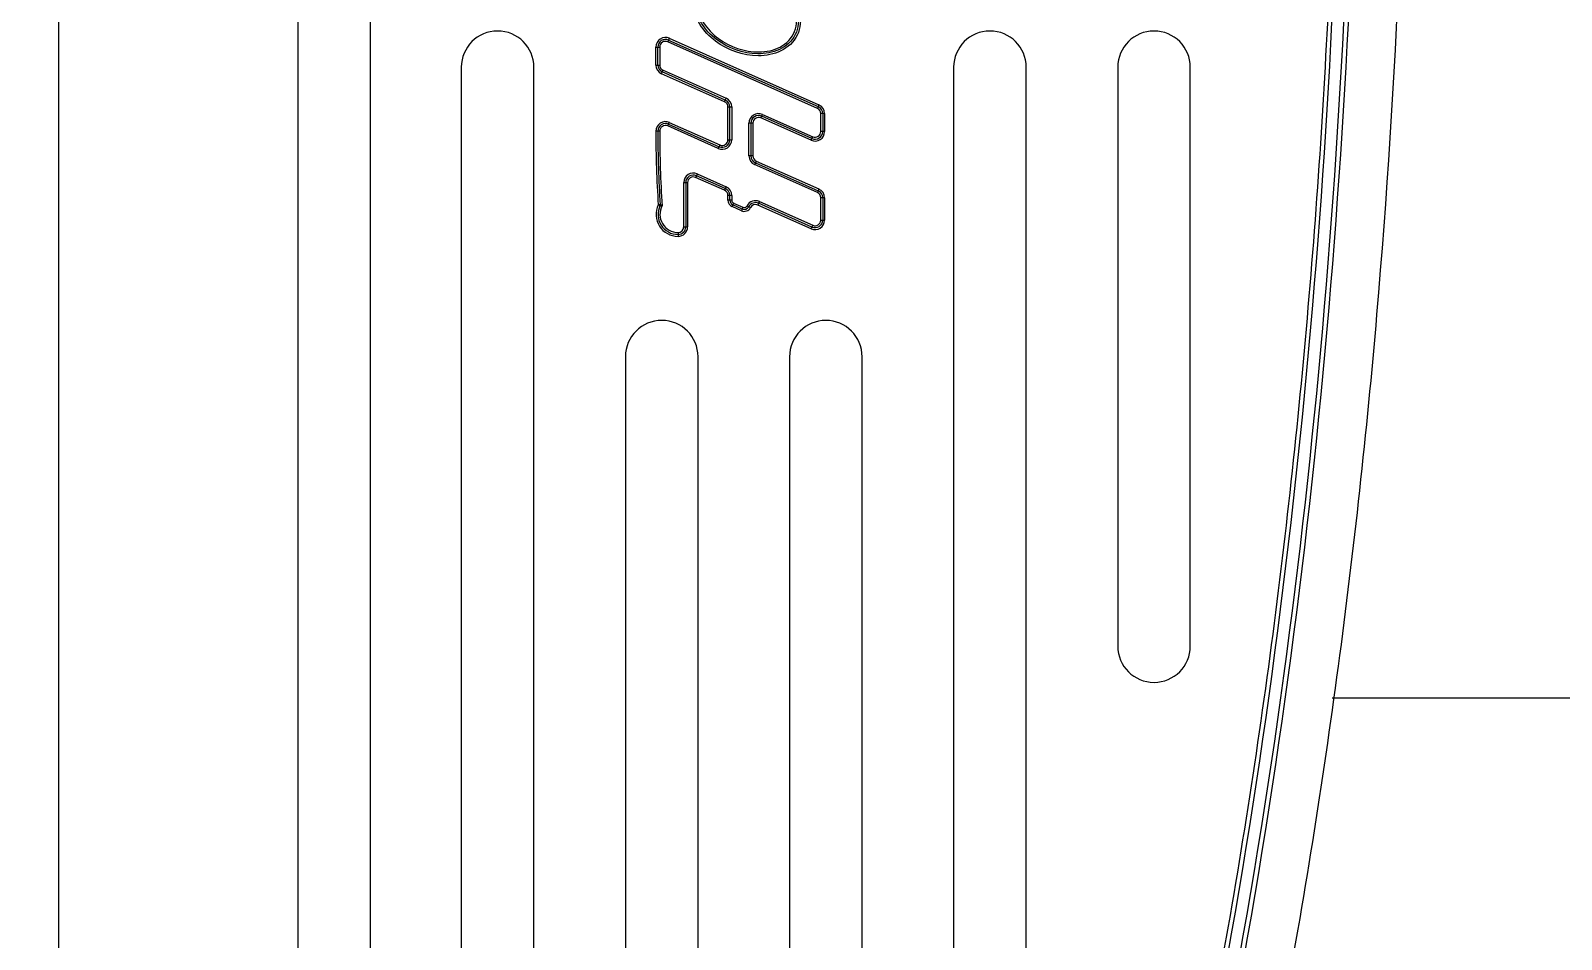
# Model space of a CAD drawing. Header units: inches. Extents: x -11 to 1838, y 0 to 1742.
# Drawn here: x 1246.46 to 1250.425, y 1092.012 to 1094.368 of the extents above; entities that cross this region are included whole.
import ezdxf

# ---------------------------------------------------------------- set-up
doc = ezdxf.new("R2010")
doc.units = ezdxf.units.IN
doc.header["$LTSCALE"] = 96
doc.header["$MEASUREMENT"] = 0
doc.layers.add('20', color=7, linetype='Continuous')
doc.layers.add('A-Flor-Pfix-Neww', color=7, linetype='Continuous')
doc.layers.add('Hatch', color=254, linetype='Continuous', lineweight=60)

# ---------------------------------------------------------------- blocks, each defined once
blk = doc.blocks.new('foutain-single')
at = {"layer": '20', "color": 7, "linetype": 'Continuous'}
for p, q in [((2491.1811, 1148.1128), (2491.1811, 1128.4538)), ((2491.8011, 1148.1128), (2491.8011, 1128.4538)), ((2491.9886, 1145.1583), (2491.9886, 1131.4083)), ((2492.7613, 1137.1039), (2492.7593, 1137.0994)), ((2493.1467, 1136.9269), (2492.7593, 1137.0994)), ((2492.7633, 1137.1085), (2492.7613, 1137.1039)), ((2492.7613, 1137.1039), (2493.1487, 1136.9315)), ((2492.7633, 1137.1085), (2493.1507, 1136.936)), ((2492.7285, 1137.0392), (2492.7285, 1137.0858)), ((2492.7285, 1137.0858), (2492.7335, 1137.0858)), ((2492.7335, 1137.0392), (2492.7335, 1137.0858)), ((2492.7335, 1137.0858), (2492.7385, 1137.0858)), ((2492.7385, 1137.0858), (2492.7385, 1137.0392)), ((2492.2246, 1137.0333), (2492.2246, 1131.4083)), ((2492.4126, 1131.4083), (2492.4126, 1137.0333)), ((2492.7285, 1137.0392), (2492.7335, 1137.0392)), ((2492.7335, 1137.0392), (2492.7385, 1137.0392)), ((2492.7432, 1137.0166), (2492.7452, 1137.0212)), ((2492.9063, 1136.944), (2492.7432, 1137.0166)), ((2492.7452, 1137.0212), (2492.7472, 1137.0257)), ((2492.9083, 1136.9485), (2492.7452, 1137.0212)), ((2492.7472, 1137.0257), (2492.9104, 1136.9531)), ((2493.4996, 1137.0333), (2493.4996, 1133.6583)), ((2493.6876, 1133.6583), (2493.6876, 1137.0333)), ((2493.9246, 1137.0333), (2493.9246, 1135.5333)), ((2494.1126, 1135.5333), (2494.1126, 1137.0333)), ((2492.9063, 1136.944), (2492.9083, 1136.9485)), ((2492.9083, 1136.9485), (2492.9104, 1136.9531)), ((2493.1507, 1136.936), (2493.1487, 1136.9315)), ((2492.9151, 1136.8456), (2492.9151, 1136.9304)), ((2492.9151, 1136.9304), (2492.9201, 1136.9304)), ((2492.9201, 1136.8456), (2492.9201, 1136.9304)), ((2492.9201, 1136.9304), (2492.9251, 1136.9304)), ((2492.9251, 1136.9304), (2492.9251, 1136.8456)), ((2493.0004, 1136.9021), (2493.0025, 1136.9066)), ((2493.1306, 1136.8441), (2493.0004, 1136.9021)), ((2493.0025, 1136.9066), (2493.0045, 1136.9112)), ((2493.1326, 1136.8487), (2493.0025, 1136.9066)), ((2493.0045, 1136.9112), (2493.1346, 1136.8532)), ((2493.1487, 1136.9315), (2493.1467, 1136.9269)), ((2493.1555, 1136.8668), (2493.1555, 1136.9134)), ((2493.1605, 1136.9134), (2493.1555, 1136.9134)), ((2493.1605, 1136.9134), (2493.1605, 1136.8668)), ((2493.1655, 1136.9134), (2493.1605, 1136.9134)), ((2493.1655, 1136.9134), (2493.1655, 1136.8668)), ((2492.7335, 1136.8677), (2492.7285, 1136.8677)), ((2492.7385, 1136.8677), (2492.7335, 1136.8677)), ((2492.7593, 1136.8812), (2492.7613, 1136.8858)), ((2492.8902, 1136.8229), (2492.7593, 1136.8812)), ((2492.7613, 1136.8858), (2492.7633, 1136.8904)), ((2492.7613, 1136.8858), (2492.8922, 1136.8275)), ((2492.7633, 1136.8904), (2492.8943, 1136.8321)), ((2492.9696, 1136.8037), (2492.9696, 1136.8885)), ((2492.9746, 1136.8885), (2492.9696, 1136.8885)), ((2492.9746, 1136.8885), (2492.9746, 1136.8037)), ((2492.9796, 1136.8885), (2492.9746, 1136.8885)), ((2492.9796, 1136.8885), (2492.9796, 1136.8037)), ((2493.1605, 1136.8668), (2493.1555, 1136.8668)), ((2493.1655, 1136.8668), (2493.1605, 1136.8668)), ((2492.8902, 1136.8229), (2492.8922, 1136.8275)), ((2492.8943, 1136.8321), (2492.8922, 1136.8275)), ((2492.9151, 1136.8456), (2492.9201, 1136.8456)), ((2492.9201, 1136.8456), (2492.9251, 1136.8456)), ((2493.1306, 1136.8441), (2493.1326, 1136.8487)), ((2493.1326, 1136.8487), (2493.1346, 1136.8532)), ((2492.9746, 1136.8037), (2492.9696, 1136.8037)), ((2492.9796, 1136.8037), (2492.9746, 1136.8037)), ((2492.9863, 1136.7856), (2492.9843, 1136.781)), ((2493.1467, 1136.7087), (2492.9843, 1136.781)), ((2492.9884, 1136.7902), (2492.9863, 1136.7856)), ((2492.9863, 1136.7856), (2493.1487, 1136.7133)), ((2492.9884, 1136.7902), (2493.1507, 1136.7179)), ((2492.8336, 1136.7524), (2492.8315, 1136.7479)), ((2492.9063, 1136.7146), (2492.8315, 1136.7479)), ((2492.8356, 1136.757), (2492.8336, 1136.7524)), ((2492.9083, 1136.7191), (2492.8336, 1136.7524)), ((2492.8356, 1136.757), (2492.9104, 1136.7237)), ((2492.8007, 1136.6199), (2492.8007, 1136.7343)), ((2492.8007, 1136.7343), (2492.8057, 1136.7343)), ((2492.8057, 1136.7343), (2492.8057, 1136.6199)), ((2492.8057, 1136.7343), (2492.8107, 1136.7343)), ((2492.8107, 1136.7343), (2492.8107, 1136.6199)), ((2492.9083, 1136.7191), (2492.9063, 1136.7146)), ((2492.9104, 1136.7237), (2492.9083, 1136.7191)), ((2492.9151, 1136.6888), (2492.9151, 1136.7011)), ((2492.9201, 1136.7011), (2492.9151, 1136.7011)), ((2492.9201, 1136.6888), (2492.9201, 1136.7011)), ((2492.9251, 1136.7011), (2492.9201, 1136.7011)), ((2492.9251, 1136.7011), (2492.9251, 1136.6888)), ((2493.1487, 1136.7133), (2493.1467, 1136.7087)), ((2493.1507, 1136.7179), (2493.1487, 1136.7133)), ((2492.7397, 1136.677), (2492.7347, 1136.6766)), ((2492.7392, 1136.6745), (2492.7347, 1136.6766)), ((2492.9201, 1136.6888), (2492.9151, 1136.6888)), ((2492.9251, 1136.6888), (2492.9201, 1136.6888)), ((2492.9279, 1136.6767), (2492.9259, 1136.6722)), ((2492.9499, 1136.6615), (2492.9259, 1136.6722)), ((2492.9299, 1136.6813), (2492.9279, 1136.6767)), ((2492.9519, 1136.666), (2492.9279, 1136.6767)), ((2492.9299, 1136.6813), (2492.954, 1136.6706)), ((2492.9519, 1136.666), (2492.9499, 1136.6615)), ((2492.954, 1136.6706), (2492.9519, 1136.666)), ((2492.9645, 1136.6743), (2492.969, 1136.6719)), ((2492.969, 1136.6719), (2492.9734, 1136.6696)), ((2492.9945, 1136.6808), (2492.9925, 1136.6762)), ((2493.1306, 1136.6147), (2492.9925, 1136.6762)), ((2492.9966, 1136.6853), (2492.9945, 1136.6808)), ((2493.1326, 1136.6193), (2492.9945, 1136.6808)), ((2492.9966, 1136.6853), (2493.1346, 1136.6239)), ((2493.1555, 1136.6374), (2493.1555, 1136.6952)), ((2493.1605, 1136.6952), (2493.1555, 1136.6952)), ((2493.1605, 1136.6952), (2493.1605, 1136.6374)), ((2493.1655, 1136.6952), (2493.1605, 1136.6952)), ((2493.1655, 1136.6952), (2493.1655, 1136.6374)), ((2492.8007, 1136.6199), (2492.8057, 1136.6199)), ((2492.8057, 1136.6199), (2492.8107, 1136.6199)), ((2493.1326, 1136.6193), (2493.1306, 1136.6147)), ((2493.1346, 1136.6239), (2493.1326, 1136.6193)), ((2493.1555, 1136.6374), (2493.1605, 1136.6374)), ((2493.1605, 1136.6374), (2493.1655, 1136.6374)), ((2492.7859, 1136.6051), (2492.7859, 1136.6001)), ((2492.7859, 1136.6001), (2492.7859, 1136.5951)), ((2492.6496, 1136.2833), (2492.6496, 1131.7833)), ((2492.8376, 1131.7833), (2492.8376, 1136.2833)), ((2493.0746, 1136.2832), (2493.0746, 1132.4083)), ((2493.2626, 1132.4083), (2493.2626, 1136.2832)), ((2498.4358, 1135.398), (2494.4799, 1135.398))]:
    blk.add_line(p, q, dxfattribs=at)
for centre, radius, start, end in [((2492.3186, 1137.0333), 0.094, 0, 180), ((2492.7533, 1137.0858), 0.0248, 66, 180), ((2492.7533, 1137.0858), 0.0198, 66, 180), ((2492.7533, 1137.0858), 0.0148, 66, 180), ((2493.5936, 1137.0333), 0.094, 0, 180), ((2494.0186, 1137.0333), 0.094, 0, 180), ((2492.7533, 1137.0392), 0.0248, 180, 246), ((2492.7533, 1137.0392), 0.0198, 180, 246), ((2492.7533, 1137.0392), 0.0148, 180, 246), ((2492.9003, 1136.9304), 0.0148, 360, 66), ((2492.9003, 1136.9304), 0.0198, 360, 66), ((2492.9003, 1136.9304), 0.0248, 360, 66), ((2493.1407, 1136.9134), 0.0248, 360, 66), ((2492.9944, 1136.8885), 0.0248, 66, 180), ((2492.9944, 1136.8885), 0.0198, 66, 180), ((2492.9944, 1136.8885), 0.0148, 66, 180), ((2493.1407, 1136.9134), 0.0148, 360, 66), ((2493.1407, 1136.9134), 0.0198, 360, 66), ((2492.7533, 1136.8677), 0.0248, 66, 180), ((2495.6759, 1136.8677), 2.9475, 180, 183.7169), ((2492.7533, 1136.8677), 0.0198, 66, 180), ((2495.6759, 1136.8677), 2.9425, 180, 183.7169), ((2492.7533, 1136.8677), 0.0148, 66, 180), ((2495.6759, 1136.8677), 2.9375, 180, 183.7708), ((2493.1407, 1136.8668), 0.0248, 246, 360), ((2493.1407, 1136.8668), 0.0198, 246, 360), ((2493.1407, 1136.8668), 0.0148, 246, 360), ((2492.9003, 1136.8456), 0.0248, 246, 360), ((2492.9003, 1136.8456), 0.0198, 246, 360), ((2492.9003, 1136.8456), 0.0148, 246, 360), ((2492.9944, 1136.8037), 0.0248, 180, 246), ((2492.9944, 1136.8037), 0.0198, 180, 246), ((2492.9944, 1136.8037), 0.0148, 180, 246), ((2492.8255, 1136.7343), 0.0248, 66, 180), ((2492.8255, 1136.7343), 0.0198, 66, 180), ((2492.8255, 1136.7343), 0.0148, 66, 180), ((2492.9003, 1136.7011), 0.0148, 360, 66), ((2492.9003, 1136.7011), 0.0198, 360, 66), ((2492.9003, 1136.7011), 0.0248, 360, 66), ((2493.1407, 1136.6952), 0.0148, 360, 66), ((2493.1407, 1136.6952), 0.0198, 360, 66), ((2493.1407, 1136.6952), 0.0248, 360, 66), ((2492.7859, 1136.652), 0.0569, 154.2896, 270), ((2492.7859, 1136.652), 0.0519, 154.2896, 270), ((2492.7859, 1136.652), 0.0469, 151.2205, 270), ((2492.7347, 1136.6766), 0.005, 334.2896, 3.7169), ((2492.7398, 1136.8755), 0.201, 269.8299, 271.4416), ((2492.6877, 1136.5598), 0.1282, 63.5432, 66.0965), ((2492.9333, 1136.6888), 0.0182, 180, 246), ((2492.9333, 1136.6888), 0.0132, 180, 246), ((2492.9333, 1136.6888), 0.0082, 180, 246), ((2492.9573, 1136.6781), 0.0182, 246, 332.1216), ((2492.9573, 1136.6781), 0.0132, 246, 332.1216), ((2492.9573, 1136.6781), 0.0082, 246, 332.1216), ((2492.9865, 1136.6627), 0.0248, 66, 152.1216), ((2492.9865, 1136.6627), 0.0198, 66, 152.1216), ((2492.9865, 1136.6627), 0.0148, 66, 152.1216), ((2492.7859, 1136.6199), 0.0148, 270, 360), ((2492.7859, 1136.6199), 0.0198, 270, 360), ((2492.7859, 1136.6199), 0.0248, 270, 360), ((2493.1407, 1136.6374), 0.0248, 246, 360), ((2493.1407, 1136.6374), 0.0198, 246, 360), ((2493.1407, 1136.6374), 0.0148, 246, 360), ((2492.7436, 1136.2833), 0.094, 0, 180), ((2493.1686, 1136.2832), 0.094, 0, 180), ((2494.0186, 1135.5333), 0.094, 180, 0)]:
    blk.add_arc(centre, radius, start, end, dxfattribs=at)
for points, knots in [([(2493.021, 1131.2598), (2493.0404, 1131.2925), (2493.0595, 1131.3254), (2493.0783, 1131.3583), (2493.097, 1131.3912), (2493.1155, 1131.4243), (2493.1699, 1131.524), (2493.2049, 1131.5909), (2493.3066, 1131.7929), (2493.37, 1131.9293), (2493.5491, 1132.3429), (2493.6538, 1132.6242), (2493.8406, 1133.1958), (2493.9227, 1133.4859), (2494.0318, 1133.9264), (2494.0659, 1134.0743), (2494.1294, 1134.3704), (2494.1589, 1134.5188), (2494.2411, 1134.9651), (2494.2875, 1135.2641), (2494.3464, 1135.7144), (2494.3641, 1135.8648), (2494.3962, 1136.1662), (2494.4104, 1136.3171), (2494.4482, 1136.7699), (2494.4666, 1137.0722), (2494.4848, 1137.526), (2494.4894, 1137.6774), (2494.4924, 1137.8288), (2494.4954, 1137.9802), (2494.4967, 1138.1317), (2494.4969, 1138.2833)], [0, 0, 0, 0, 0.080808, 0.080808, 0.080808, 0.090909, 0.090909, 0.111111, 0.111111, 0.151515, 0.151515, 0.232323, 0.232323, 0.313131, 0.313131, 0.353535, 0.353535, 0.393939, 0.393939, 0.474747, 0.474747, 0.515152, 0.515152, 0.555556, 0.555556, 0.636364, 0.636364, 0.676768, 0.676768, 0.676768, 1, 1, 1, 1]), ([(2493.0338, 1131.2583), (2493.3428, 1131.7817), (2493.5737, 1132.3391), (2493.949, 1133.4914), (2494.0902, 1134.0802), (2494.3086, 1135.2719), (2494.3847, 1135.8716), (2494.4844, 1137.0742), (2494.5073, 1137.6778), (2494.5078, 1138.2832)], [0, 0, 0, 0, 0.25, 0.25, 0.5, 0.5, 0.75, 0.75, 1, 1, 1, 1]), ([(2494.5378, 1138.2834), (2494.5372, 1137.6771), (2494.5143, 1137.0725), (2494.4144, 1135.8679), (2494.3383, 1135.2672), (2494.1195, 1134.0736), (2493.9782, 1133.4842), (2493.6961, 1132.618), (2493.5905, 1132.3334), (2493.3499, 1131.7769), (2493.214, 1131.5047), (2493.0596, 1131.243)], [0, 0, 0, 0, 0.25, 0.25, 0.5, 0.5, 0.75, 0.75, 0.875, 0.875, 1, 1, 1, 1]), ([(2494.5495, 1138.2834), (2494.5489, 1137.6762), (2494.5259, 1137.0707), (2494.4258, 1135.8643), (2494.3495, 1135.2628), (2494.1301, 1134.0674), (2493.9883, 1133.4769), (2493.6114, 1132.3211), (2493.3796, 1131.7621), (2493.0696, 1131.2371)], [0, 0, 0, 0, 0.25, 0.25, 0.5, 0.5, 0.75, 0.75, 1, 1, 1, 1]), ([(2494.6746, 1138.2834), (2494.6741, 1137.6704), (2494.6508, 1137.0592), (2494.5746, 1136.1454), (2494.5426, 1135.8413), (2494.4632, 1135.2342), (2494.4161, 1134.9309), (2494.3051, 1134.3286), (2494.2412, 1134.0293), (2494.094, 1133.4351), (2494.0103, 1133.1395), (2493.7246, 1132.2666), (2493.4902, 1131.7033), (2493.1773, 1131.1732)], [0, 0, 0, 0, 0.25, 0.25, 0.375, 0.375, 0.5, 0.5, 0.625, 0.625, 0.75, 0.75, 1, 1, 1, 1]), ([(2493.0726, 1137.228), (2493.0856, 1137.2126), (2493.0956, 1137.1947), (2493.1047, 1137.1559), (2493.1033, 1137.1349), (2493.0858, 1137.0987), (2493.0702, 1137.0845), (2493.0342, 1137.067), (2493.0139, 1137.0632), (2492.9543, 1137.0632), (2492.9144, 1137.0774), (2492.867, 1137.1132), (2492.8529, 1137.1279), (2492.8319, 1137.1617), (2492.825, 1137.1813), (2492.8248, 1137.2015)], [0, 0, 0, 0, 0.125, 0.125, 0.25, 0.25, 0.375, 0.375, 0.5, 0.5, 0.75, 0.75, 0.875, 0.875, 1, 1, 1, 1]), ([(2493.0688, 1137.2248), (2493.0812, 1137.2101), (2493.0908, 1137.193), (2493.0996, 1137.1554), (2493.0982, 1137.1352), (2493.0809, 1137.1007), (2493.0658, 1137.0876), (2493.0308, 1137.0713), (2493.0114, 1137.068), (2492.9539, 1137.0686), (2492.9161, 1137.0823), (2492.8704, 1137.1169), (2492.8569, 1137.131), (2492.8367, 1137.1635), (2492.83, 1137.1822), (2492.8298, 1137.2015)], [0, 0, 0, 0, 0.125, 0.125, 0.25, 0.25, 0.375, 0.375, 0.5, 0.5, 0.75, 0.75, 0.875, 0.875, 1, 1, 1, 1]), ([(2492.8348, 1137.2016), (2492.835, 1137.1826), (2492.8418, 1137.1643), (2492.862, 1137.1327), (2492.8753, 1137.1192), (2492.9207, 1137.0858), (2492.9577, 1137.0728), (2493.0142, 1137.0734), (2493.0332, 1137.0772), (2493.0667, 1137.0945), (2493.0808, 1137.1085), (2493.0946, 1137.1436), (2493.0939, 1137.1637), (2493.0821, 1137.1992), (2493.0715, 1137.2153), (2493.0584, 1137.229)], [0, 0, 0, 0, 0.125, 0.125, 0.25, 0.25, 0.5, 0.5, 0.625, 0.625, 0.75, 0.75, 0.875, 0.875, 1, 1, 1, 1])]:
    blk.add_open_spline(points, degree=3, knots=knots, dxfattribs=at)

msp = doc.modelspace()

# ---------------------------------------------------------------- hatches: boundary and pattern name
at = {"layer": 'Hatch'}
h = msp.add_hatch(color=254, dxfattribs=at)
h.dxf.hatch_style = 1
h.paths.add_polyline_path([(1.0277, 1585), (1.0278, 1590.2088), (1.0277, 1740.9862), (147.7025, 1740.9862), (183.4893, 1740.9862), (181, 1740.9862), (217.25, 1740.9862), (217.25, 1741.9862), (420.75, 1741.9862), (420.75, 1740.9862), (457.25, 1740.9862), (457.25, 1741.9862), (660.75, 1741.9862), (660.75, 1740.9862), (697.25, 1740.9862), (697.25, 1741.9862), (900.75, 1741.9862), (900.75, 1740.9862), (937.25, 1740.9862), (937.25, 1741.9862), (1140.75, 1741.9862), (1140.75, 1740.9862), (1177.25, 1740.9862), (1177.25, 1741.9862), (1380.75, 1741.9862), (1380.75, 1740.9862), (1417.25, 1740.9862), (1417.25, 1741.9862), (1620.75, 1741.9862), (1620.75, 1740.9862), (1836.9723, 1741), (1836.9723, 1568.75), (1838.027, 1568.75), (1838.027, 173.25), (1837.0358, 173.25), (1837.0358, 1), (1620.777, 1), (1620.777, 0), (1417.277, 0), (1417.277, 1), (1380.7502, 1.0822), (1380.7477, 0), (1177.25, 0), (1177.25, 1), (1140.723, 1), (1140.723, 0), (937.223, 0), (937.223, 1), (900.723, 1), (900.723, 0), (697.223, 0), (697.223, 1), (660.723, 1), (660.723, 0), (457.223, 0), (457.223, 1), (420.723, 1), (420.723, 0), (181, 0), (164.5118, 35.358), (114.4484, 12.0124), (-11.4956, 282.0992), (60.7161, 315.7724), (22.2577, 398.2468), (21.8532, 398.0132), (1.0306, 398), (1.0197, 415.2277), (0, 415.2277), (0, 1568.75), (1.0277, 1568.75)])
h.paths.add_polyline_path([(513, 1125.9723), (511, 1125.7435), (511, 910.1424), (485.4864, 910.1424), (484, 724), (513, 724), (511.8374, 454.4747), (633.1871, 454.5064), (634.7094, 454.4906), (602.8319, 454.4906), (602.8319, 532.5625), (681.5016, 532.5629), (681.5, 644.9989), (576.28, 645), (576.28, 739), (681.5, 739.0625), (900.268, 738.9375), (900.268, 738.875), (1108, 739), (1275.25, 739), (1275.25, 738.9587), (1324, 739.0413), (1349.955, 739), (1349.955, 872.9905), (1326.6476, 873.004), (1327.5, 976), (1350.4773, 976), (1350.5, 1009.4862), (1350.5, 1069.4714), (1324, 1069.4714), (1327.0172, 1125.6337), (1265.5, 1125.8297), (1265.5, 1126), (572.499, 1126), (572.499, 1126.1684)], flags=16)

# ---------------------------------------------------------------- block references
at = {"layer": 'A-Flor-Pfix-Neww'}
msp.add_blockref('foutain-single', (-1244.649, -42.7609), dxfattribs=at)

doc.saveas('drawing.dxf')
